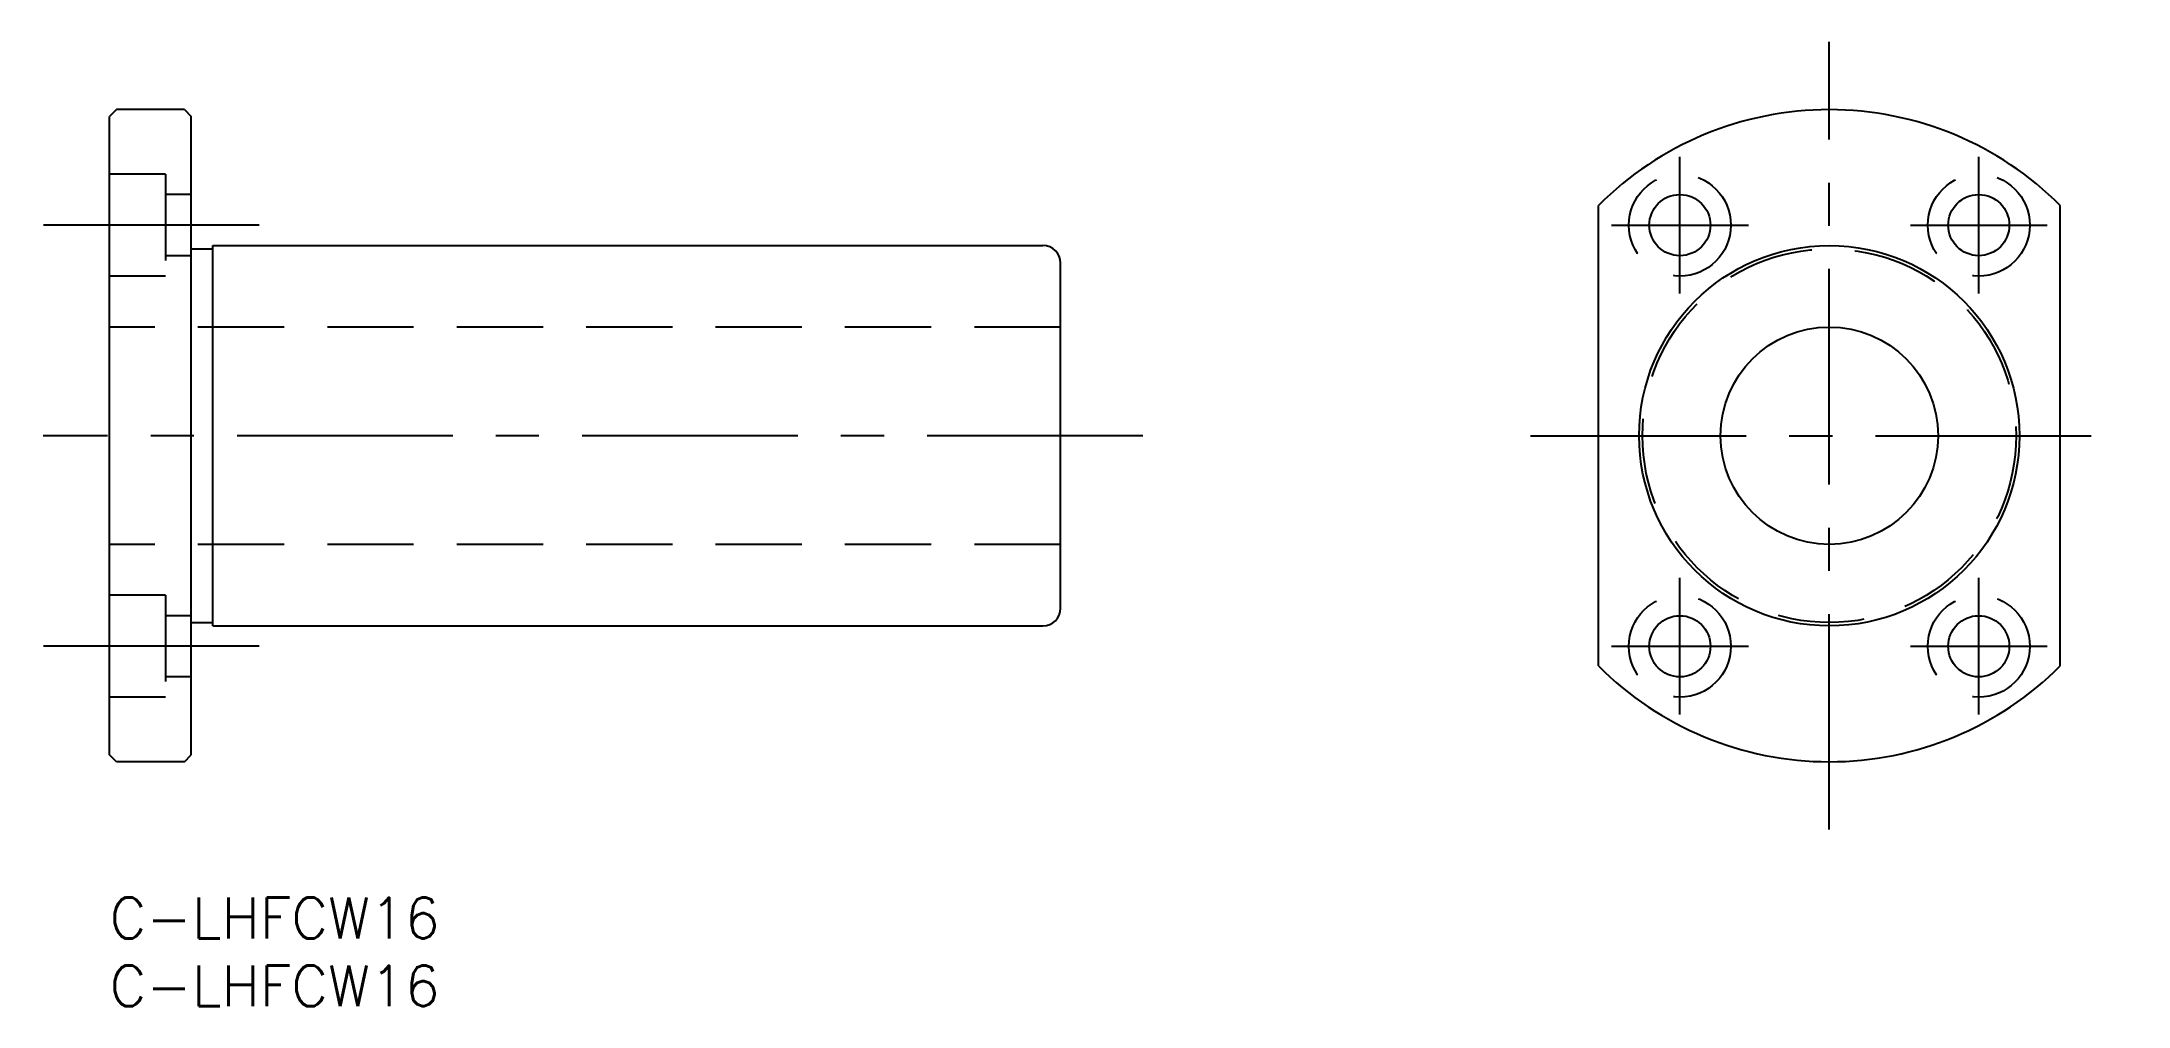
# Model space of a CAD drawing. Extents: x -5 to 149, y -8 to 63.
import ezdxf

# ---------------------------------------------------------------- set-up
doc = ezdxf.new("R2010")
doc.units = 0
doc.header["$LTSCALE"] = 0.5
doc.linetypes.add('CENTER', pattern=[50.8, 31.75, -6.35, 6.35, -6.35])
doc.linetypes.add('DASHED', pattern=[19.05, 12.7, -6.35])
for name, color, linetype in [('MSM_CENTER', 1, 'CENTER'), ('MSM_CONTINUOUS', 7, 'CONTINUOUS'), ('MSM_DASHED', 4, 'DASHED'), ('MSM_PART_NUMBER', 7, 'CONTINUOUS')]:
    doc.layers.add(name, color=color, linetype=linetype)
doc.styles.get("Standard").update_dxf_attribs({"font": 'txt.shx', "height": 3, "bigfont": 'bigfont.shx'})

# ---------------------------------------------------------------- blocks, each defined once
blk = doc.blocks.new('*U26')
at = {"layer": 'MSM_PART_NUMBER'}
blk.add_text('C-LHFCW16', height=3, dxfattribs=at).set_placement((0, -3))
blk = doc.blocks.new('*U27')
at = {"layer": 'MSM_PART_NUMBER'}
blk.add_text('C-LHFCW16', height=3, dxfattribs=at).set_placement((0, -8))

msp = doc.modelspace()

# ---------------------------------------------------------------- linework, layer by layer
at = {"layer": 'MSM_CENTER'}
for p, q in [((126.58, 5), (126.58, 63)), ((115.58, 44.47), (115.58, 54.53)), ((137.58, 44.47), (137.58, 54.53)), ((11, 49.5), (-5, 49.5)), ((110.55, 49.5), (120.62, 49.5)), ((132.55, 49.5), (142.62, 49.5)), ((76.05, 34), (-4.9, 34)), ((104.58, 34), (148.58, 34)), ((115.58, 13.47), (115.58, 23.53)), ((137.58, 13.47), (137.58, 23.53)), ((11, 18.5), (-5, 18.5)), ((110.55, 18.5), (120.62, 18.5)), ((132.55, 18.5), (142.62, 18.5))]:
    msp.add_line(p, q, dxfattribs=at)
at = {"layer": 'MSM_CONTINUOUS'}
for p, q in [((0.5, 58), (0, 57.5)), ((0, 10.5), (0, 57.5)), ((5.5, 58), (0.5, 58)), ((5.5, 58), (6, 57.5)), ((6, 10.5), (6, 57.5)), ((109.58, 17.06), (109.58, 50.94)), ((143.58, 17.06), (143.58, 50.94)), ((6, 47.75), (7.6, 47.75)), ((7.6, 48), (68.7, 48)), ((7.6, 20), (7.6, 48)), ((70, 21.3), (70, 46.7)), ((6, 20.25), (7.6, 20.25)), ((7.6, 20), (68.7, 20)), ((0.5, 10), (0, 10.5)), ((5.5, 10), (0.5, 10)), ((5.5, 10), (6, 10.5))]:
    msp.add_line(p, q, dxfattribs=at)
for centre, radius in [((115.58, 49.5), 2.25), ((137.58, 49.5), 2.25), ((126.58, 34), 14), ((126.58, 34), 8), ((115.58, 18.5), 2.25), ((137.58, 18.5), 2.25)]:
    msp.add_circle(centre, radius, dxfattribs=at)
for centre, radius, start, end in [((126.58, 34), 24, 44.9005, 135.0995), ((68.7, 46.7), 1.3, 0, 90), ((68.7, 21.3), 1.3, 270, 0), ((126.58, 34), 24, 224.9005, 315.0995)]:
    msp.add_arc(centre, radius, start, end, dxfattribs=at)
at = {"layer": 'MSM_DASHED'}
for p, q in [((4.1, 53.25), (0, 53.25)), ((4.1, 53.25), (4.1, 45.75)), ((6, 51.75), (4.1, 51.75)), ((6, 47.25), (4.1, 47.25)), ((4.1, 45.75), (0, 45.75)), ((70, 42), (0, 42)), ((70, 26), (0, 26)), ((4.1, 22.25), (0, 22.25)), ((4.1, 22.25), (4.1, 14.75)), ((6, 20.75), (4.1, 20.75)), ((6, 16.25), (4.1, 16.25)), ((4.1, 14.75), (0, 14.75))]:
    msp.add_line(p, q, dxfattribs=at)
for centre, radius in [((115.58, 49.5), 3.75), ((137.58, 49.5), 3.75), ((126.58, 34), 13.75), ((115.58, 18.5), 3.75), ((137.58, 18.5), 3.75)]:
    msp.add_circle(centre, radius, dxfattribs=at)

# ---------------------------------------------------------------- block references
at = {"layer": 'MSM_CONTINUOUS'}
for name in ['*U26', '*U27']:
    msp.add_blockref(name, (0, 0), dxfattribs=at)

doc.saveas('drawing.dxf')
